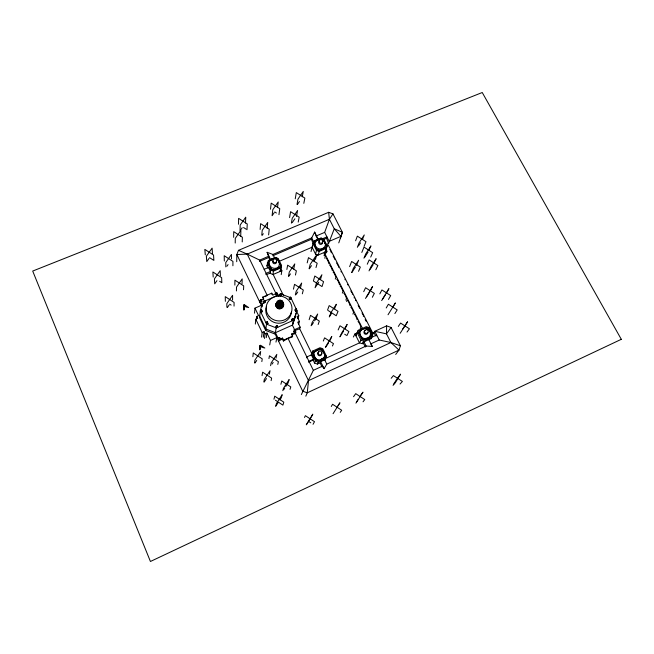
<?xml version="1.0" encoding="UTF-8"?>
<svg xmlns="http://www.w3.org/2000/svg" width="654" height="654" viewBox="0 0 654 654"><rect width="100%" height="100%" fill="white"/><g stroke="black" fill="none" stroke-linecap="round" stroke-linejoin="round"><path stroke-width="0.98" d="M231.451 258.902L231.451 254.447L225.761 262.54L225.843 266.897M232.571 300.014L232.587 295.297L226.824 303.636L226.889 307.306M232.906 265.753L232.93 261.387L224.208 255.714L224.33 261.044M233.674 237.337L233.715 231.639L242.372 237.255L242.225 241.923M234.05 306.097L234.091 302.418L225.254 296.63L225.36 301.331M235.219 243.035L235.276 238.375L240.893 230.412L240.729 236.119M234.86 285.111L234.925 280.165L243.705 285.888L243.533 289.771M305.827 396.161L307.257 392.817L398.981 350.103L400.411 345.762L391.059 327.466L386.612 325.872L386.489 333.859L390.912 342.524L398.981 350.103L395.678 354.452M236.715 261.698L236.838 254.504L238.489 250.343L328.643 212.305L332.96 213.858L342.385 232.284L340.53 237.95M236.437 290.948L236.503 287.081L242.193 278.866L242.013 283.82M238.497 224.248L238.62 218.354L247.245 223.938L246.983 229.734M240.034 230.821L240.181 225.033L245.757 217.153L245.52 223.055M280.345 300.268L279.544 307.494C275.277 307.184 276.209 299.72 280.313 300.178C284.596 300.488 283.656 307.944 279.544 307.494M244.13 309.653L244.269 304.789L243.672 309.857M290.605 297.129L291.234 298.968L289.869 299.565L289.215 298.24L290.605 297.129L296.336 309.367L294.962 309.971L295.616 311.304L296.99 310.699L296.376 308.909L294.962 309.971M244.007 309.971L244.081 304.723L243.803 309.538M301.339 394.55L313.34 370.327L295.428 333.532L295.804 332.134L292.387 325.128L293.613 320.198L292.984 318.433L291.578 319.471L292.24 320.812L292.452 318.678M260.128 229.44L260.619 223.643L269.244 229.219L268.614 234.925M254.529 313.176L254.978 308.132L261.33 305.344M261.788 235.064L262.221 230.322L267.715 222.434L267.11 228.246M296.336 309.367L296.376 308.909M255.338 324.065L255.804 319.217L257.701 318.375L256.769 316.43L258.583 315.629L254.978 308.132M256.474 319.373L256.769 316.43M295.199 330.45L293.809 331.423L294.455 332.747L294.668 330.687L295.199 330.45L295.804 332.134L291.635 334.006L291.414 334.873L295.428 333.532M252.877 356.724L253.262 352.947L262.238 358.85L261.837 361.605M282.389 338.952L278.555 341.11L278.833 339.753L282.585 338.069L282.389 338.952L283.395 341.028L288.046 338.412L308.508 380.653L307.257 392.817L302.679 391.174L275.179 334.096L276.478 325.79L277.018 325.553L277.705 327.286L277.018 325.553M259.998 349.31L260.415 345.32L259.524 349.686M259.875 302.328L260.039 300.758L262.589 306.039M270.519 209.223L271.181 203.124L279.757 208.651L278.956 214.659M279.462 294.611L280.108 295.943L281.482 295.338L280.811 293.491L279.462 294.611L263.603 301.551L264.249 302.884L265.63 302.279L264.895 300.456C260.783 304.592 260.202 311.909 259.515 317.574L265.704 330.466L275.179 334.096M254.602 362.896L254.913 360.15L260.66 351.525L260.153 355.326M275.579 293.965L276.209 295.265L277.558 294.676L276.887 292.869L272.775 295.191L271.786 293.156L262.785 297.088L263.652 300.145M272.097 215.714L272.783 209.721L278.22 201.955L277.549 207.187M259.859 349.808L260.227 345.255L259.663 349.195M267.96 268.042L266.93 265.933L268.254 260.529L275.391 257.48L278.13 258.461L281.572 265.467L280.026 271.524L281.572 265.467M265.982 274.606L266.129 273.347L270.421 271.492L268.459 267.461L264.159 269.309M269.873 260.325L267.11 252.305L272.931 254.447L311.737 237.884L314.631 232.08L318.58 239.904M268.107 263.096L268.941 260.603L275.498 257.799L277.631 258.559L280.721 265.491L279.961 267.502L273.405 270.323L271.271 269.554L268.107 263.096L268.941 260.603M263.39 303.317L263.603 301.551M271.042 259.483L270.118 260.431A5.265 4.987 9 0 0 273.985 268.328C283.754 269.023 278.596 253.711 271.042 259.483L270.609 260.349L274.116 258.412M261.575 337.129L262.172 332.518L255.804 319.217M280.999 268.957L281.866 270.731L272.963 274.549L270.274 273.372L270.421 271.492M270.274 273.372L270.691 270.151L267.257 263.112M272.138 259.286L272.203 258.804M271.271 269.554L268.173 262.614M263.309 337.219L264.069 331.676L262.172 332.518M273.405 270.323L280.035 267.028L280.803 265.017M272.963 274.549L273.437 271.14L280.591 268.058M275.432 258.281L275.498 257.799M264.478 338.461L265.123 333.875L264.069 331.676M265.704 330.466L266.718 322.054L267.257 321.817L267.985 323.567L266.595 324.188L260.251 310.977L261.535 309.906L262.287 311.705L260.897 312.318L260.995 310.143M271.639 294.161L271.786 293.156M266.26 337.66L266.946 333.066L265.123 333.875M278.375 260.684L278.449 260.202M279.111 261.796L279.184 261.314M262.074 375.641L262.622 372.183L271.639 378.126L271.116 380.644M279.961 267.502L280.035 267.028M289.591 217.618L290.572 211.667L299.164 217.193L298.224 222.082M275.914 305.827L275.972 304.208L275.914 305.827C277.697 312.914 287.735 305.802 281.98 301.568M277.321 301.715L276.078 303.93L277.321 301.715L279.119 300.93M281.212 274.639L281.866 270.731M276.536 303.08L276.65 302.418M269.734 344.92L270.494 340.456L266.946 333.066M276.217 306.742L276.021 305.173M276.691 305.59L276.994 302.835A3.335 0.916 4.9 0 1 278.089 302.369L278.391 302.328A3.335 0.916 4.9 0 1 280.231 302.312A3.303 0.858 -10.6 0 1 281.931 302.213L282.209 302.238A3.303 0.858 -10.6 0 1 283.076 302.63L282.675 305.598M295.248 198.816L296.311 192.587L304.854 198.072L303.816 203.337M263.864 381.969L264.298 379.459L270.037 370.728L269.366 374.211M276.756 307.56L276.323 306.088M277.026 305.786L277.034 303.603A3.335 0.867 -10.6 0 1 278.113 302.892L278.416 302.777A3.335 0.867 -10.6 0 1 280.231 302.303A3.303 0.744 -25.9 0 1 281.792 301.78L282.046 301.731A3.335 0.752 -25.9 0 1 282.839 301.903M291.382 223.153L292.224 218.273L297.586 210.482L296.491 216.449M278.056 301.829L278.163 301.208M277.459 306.44L277.705 305.001A3.335 0.589 -40.9 0 1 278.571 303.832L278.808 303.587A3.335 0.589 -40.9 0 1 280.223 302.295A3.335 0.589 -40.9 0 1 281.539 301.404L281.751 301.29A3.335 0.589 -40.9 0 1 282.405 301.241L282.136 302.696M277.492 308.214L276.863 306.914M268.949 358.605L269.44 355.809L278.408 361.703L277.795 364.417M278.048 306.963L278.972 304.192L281.817 300.717M278.383 308.672L278.498 308.026L277.607 307.568M297.022 204.375L297.962 199.118L303.276 191.434L302.262 196.789M278.759 307.323L281.097 300.358M279.356 308.884L279.479 308.238L282.275 307.413L283.403 305.859L283.28 306.513M286.853 269.464L287.646 265.172L296.368 270.83L295.461 275.04M280.337 307.47L280.533 304.535L279.511 300.202M280.362 308.851L280.476 308.206M281.106 307.249L281.375 305.819A3.295 0.523 66.2 0 0 281.048 304.388L280.934 304.061A3.295 0.523 66.2 0 0 280.206 302.312A3.295 0.703 51.2 0 0 279.021 301.167L278.817 301.02A3.335 0.711 51.2 0 0 278.073 300.84M281.31 308.574L281.433 307.928M281.776 306.84L283.125 303.407A3.303 0.907 4.9 0 0 282.234 302.753L281.956 302.663A3.303 0.907 4.9 0 0 280.206 302.312A3.303 0.899 20.5 0 0 278.49 301.886L278.203 301.862A3.335 0.907 20.5 0 0 277.165 302.083M270.601 365.709L271.124 363.003L276.805 354.386L276.021 358.13M282.315 306.276L282.585 304.846A3.295 0.826 36 0 0 281.874 303.726L281.645 303.497A3.295 0.826 36 0 0 280.206 302.312A3.335 0.834 36 0 0 278.71 301.494L278.449 301.396A3.335 0.834 36 0 0 277.533 301.404L277.288 302.851L277.819 302.295M282.152 308.067L282.275 307.413M283.264 303.039L283.133 303.693L282.593 302.884M288.496 276.192L289.305 271.99L294.774 263.905L293.711 269.064M275.988 342.107L276.871 337.603L270.494 340.456M282.822 307.355L282.945 306.71M283.566 303.955L283.493 305.573L283.615 304.919M260.488 302.14L260.586 299.982L261.109 299.753L261.845 301.543L260.488 302.14L259.859 300.832L260.586 299.982M264.249 302.884L264.355 300.685M293.458 289.174L294.529 284.327L303.301 290.024L302.328 293.826M283.395 341.028L283.591 340.154L282.585 338.069M275.865 304.862L276.192 303.268M276.748 304.282L276.92 303.53M295.338 295.003L296.213 291.218L301.682 283.027L300.497 287.891M276.209 295.265L276.364 293.098M313.528 244.31L311.402 239.274L311.737 237.884L314.01 242.397L314.411 240.786L320.951 237.991L323.648 238.963L327.139 245.855L325.128 252.052L327.139 245.855M307.192 262.883L308.484 257.635L317.19 263.26L315.988 267.56M280.108 295.943L280.28 293.728M273.969 399.234L274.721 396.169L283.811 402.169L282.896 405.128L278.424 402.177L276.111 405.766M311.018 251.569L313.029 243.517L314.411 240.786M326.444 245.373L325.578 247.85L319.168 250.605L317.067 249.853L313.887 243.533L315.13 240.844L321.139 238.277L323.239 239.029L326.297 245.879L324.131 241.015A5.199 4.88 16 0 0 320.591 239.233L317.967 239.626L315.939 241.22A5.199 4.88 16 0 0 319.855 248.994L322.487 248.594L324.507 246.991A5.199 4.88 16 0 0 325.3 243.337L324.874 242.111M313.887 243.533L315.13 240.844M309.08 268.696L310.184 264.404L315.555 256.376L314.149 261.641M291.635 334.006L292.64 336.082L292.42 336.941L288.046 338.412M298.003 318.678L298.78 315.743L296.556 311.198M280.885 384.299L281.768 380.996L290.793 386.931L290.016 389.334M313.029 243.517L316.503 250.433L315.539 254.063L318.22 255.027L319.217 251.406L326.207 248.397M317.067 249.853L314.018 243.026M279.528 337.48L280.198 339.14L279.528 337.48L278.996 337.717L278.833 339.753L275.44 332.698L265.9 329.052L259.679 316.086M289.869 299.565L290.074 297.366M275.645 406.477L276.438 403.543L282.176 394.673L281.285 397.755L279.855 399.97M315.498 259.205L316.413 255.812L312.105 247.22L312.816 245.765M321 238.784L321.139 238.277M298.665 324.327L299.45 321.449L297.039 316.52L298.78 315.743M319.168 250.605L325.717 247.351L325.578 247.85M323.092 239.536L323.239 239.029M324.744 360.354L326.395 356.07L322.79 348.737L319.994 347.732L312.776 351.018L311.819 353.593L299.696 328.782L300.153 327.163L297.733 322.218L299.45 321.449M324.572 241.661L324.425 242.168L323.542 240.419M282.798 390.667L283.476 388.28L289.15 379.533L288.144 382.852L285.79 386.489M324.899 243.116L325.046 242.609M325.839 244.67L328.594 243.484L326.542 238.252L326.943 236.862L321.425 239.225M295.616 311.304L295.837 309.146M324.057 255.698L324.719 253.45L326.51 252.673L326.935 251.267L326.052 249.534M328.594 243.484L334.268 228.777L329.42 219.278L328.643 212.305M324.776 258.199L325.259 256.581A3.605 0.801 66.6 0 0 324.588 254.422L324.335 253.817A3.605 0.801 66.6 0 0 324.057 253.253M320.386 279.716L321.915 274.729L316.52 282.871L315.081 287.735L318.776 282.16M309.146 319.7L310.495 315.342L319.34 321.106L318.146 324.515M311.116 325.741L312.22 322.348L317.68 313.994L316.209 318.367L314.582 320.861M338.772 242.887L342.385 232.284L334.268 228.777L340.914 236.347L329.224 241.367L324.662 232.374L329.42 219.278L332.96 213.858M370.72 336.606L370.941 336.238L368.921 337.431L370.72 336.606L371.521 334.521L368.349 328.243L366.583 327.613L364.572 328.815M313.34 370.327L322.479 366.126L324.098 368.684L326.779 364.139L366.109 346.023L372.306 346.432L368.774 339.434L368.513 339.867L371.063 338.698L371.497 337.407L376.696 335.028M371.063 338.698L372.674 334.848L369.028 327.638L366.265 326.648L358.286 330.286L355.899 335.715L358.286 330.286M368.521 337.873L368.733 337.505L364.932 338.674A5.314 5.101 30 0 1 360.836 330.548L362.872 328.848L365.537 328.406A5.314 5.101 30 0 1 369.633 336.516L367.385 338.592L363.673 339.843L361.899 339.205L358.744 332.911L359.528 330.826L361.335 330L359.332 331.202L359.528 330.826M324.695 360.28L326.395 356.07M306.497 357.861L306.824 356.937L311.386 354.852L311.794 353.749L315.392 361.114L318.204 362.12L325.43 358.801M321.932 358.989L324.384 357.869L325.144 355.776L322.005 349.391L320.215 348.754L313.822 351.958L317.215 350.405M324.384 357.869L325.144 355.776M266.595 324.18L276.323 327.899L293.613 320.198L296.99 310.699L292.363 325.635M295.698 315.8L292.387 325.128L275.44 332.698M335.281 279.054L335.821 277.533A3.63 0.809 66.3 0 0 334.627 274.214A3.63 0.809 66.3 0 0 333.041 272.015M311.214 355.294L312.776 351.018M323.632 357.934L322.618 359.226L320.125 360.362L318.114 360.738L316.323 360.101L313.201 353.7L313.953 351.607M327.531 310.119L329.191 305.614L338.036 311.353L336.221 315.768L331.872 312.947L329.788 316.168M313.201 353.7L313.928 354.574L314.304 357.395L316.095 359.005M355.613 240.762L357.354 236.143L365.978 241.686L364.114 246.223M266.93 265.933L267.919 263.366M313.863 356.078C312.383 349.31 323.297 347.078 324.507 353.953C325.994 360.656 314.991 362.39 313.994 355.735M315.907 350.716L316.92 350.078M329.264 316.977L330.957 312.579L336.344 304.282L334.562 308.802M313.511 359.201L308.941 361.294L308.606 362.202L313.152 360.117L313.511 359.201L311.386 354.852M349.628 266.644L351.639 261.477L360.346 267.094L358.547 271.32M357.354 247.318L359.12 242.789L364.27 234.933L362.439 239.56M318.073 349.726L320.215 348.754M342.336 293.074L342.917 291.619A3.638 0.818 66.1 0 0 341.731 288.308A3.638 0.818 66.1 0 0 340.121 286.068M323.321 341.036L324.597 337.848L333.483 343.652L332.436 345.982M326.779 364.139L324.736 359.978L320.607 361.556L320.051 362.856L317.386 364.082L314.599 363.084L315.392 361.114M316.323 360.101L315.228 357.231M351.713 272.456L353.413 268.238L358.637 260.227L356.512 265.41M322.005 349.391L322.684 351.419L324.065 352.645M361.809 252.469L364.008 247.106L372.657 252.665L370.704 257.063M318.114 360.738L318.817 360.419M317.386 364.082L318.204 362.12M325.381 347.233L331.791 336.467L330.074 340.464M345.868 300.088L346.465 298.665A3.646 0.818 66 0 0 345.279 295.355A3.646 0.818 66 0 0 343.661 293.09M363.935 258.175L365.79 253.785L370.941 245.871L369.011 250.359M346.579 301.494L347.184 300.08A3.654 0.818 65.9 0 1 348.811 302.361A3.654 0.818 65.9 0 1 349.996 305.68M324.507 353.953L324.997 356.119M338.143 329.943L339.998 325.766L348.884 331.545L346.882 335.625M367.262 264.232L369.175 259.924L377.857 265.508L375.821 269.75M322.479 366.126L322.087 367.008L320.051 362.856M369.036 270.879L370.973 266.652L376.124 258.673L374.113 262.998M345.189 328.594L347.16 324.4L341.789 332.796L339.9 336.867L343.579 331.112M352.907 314.067L353.544 312.718A3.654 0.826 65.8 0 0 352.367 309.407A3.654 0.826 65.8 0 0 350.716 307.102M363.706 291.692L365.586 287.727L374.35 293.393L372.347 297.276M304.511 417.481L305.377 415.666L314.5 421.691L313.045 424.307M365.488 298.453L372.608 286.427L370.63 290.409M306.26 424.822L312.8 414.146L311.369 416.892M353.364 337.023L354.991 333.9L356.814 333.066M360.166 328.48L360.844 327.204A3.671 0.826 65.5 0 0 359.667 323.902A3.671 0.826 65.5 0 0 358 321.547M358.744 332.911L358.94 332.534L362.112 338.837L363.886 339.475L365.692 338.649L365.48 339.009M379.835 293.867L381.936 289.943L390.691 295.592L388.468 299.442M361.131 330.384L361.736 329.567M361.531 329.943L362.872 328.848M381.642 300.611L388.917 288.651L386.718 292.583M357.362 332.96L361 340.203L359.496 342.876L325.283 358.58M354.991 333.9L359.496 342.876L362.332 343.693L363.771 341.2L371.766 337.529M362.332 343.693L364.049 341.919L368.774 339.434M386.203 307.977L388.402 304.241L397.191 309.914L394.869 313.577M371.75 336.393L372.674 334.848M372.167 333.63L373.851 332.861L374.799 331.284L386.612 325.872M331.267 406.461L332.592 404.278L341.682 410.254L340.235 412.355M393.512 384.323L395.041 381.813M395.564 380.955L400.55 374.153L395.318 382.762L393.062 385.353M388.026 314.77L395.4 302.916L393.103 306.669M356.43 402.177L358 399.627M402.586 329.24L407.597 321.735L400.166 333.287M306.734 424.242L310.903 417.636M382.713 299.009L385.255 294.995M366.624 296.851L369.714 292.019M325.782 347.143L328.447 342.998M370.148 269.399L373.205 264.657M338.036 405.709L339.933 402.782L333.058 413.72M364.556 257.512L368.112 252.043M283.673 389.768L284.768 388.067M351.877 272.522L353.397 270.184M353.904 269.407L355.465 267.004M311.901 324.964L313.495 322.528M264.281 381.952L266.505 378.56M358.506 245.937L360.534 242.838M272.089 364.098L273.184 362.422M255.06 362.978L256.728 360.46M309.383 268.769L311.468 265.647M296.18 294.365L297.774 291.978M288.864 276.25L290.45 273.887M398.302 326.428L400.591 323.076L409.42 328.798L407.017 332.068M292.248 222.613L294.889 218.779M297.382 204.506L299.442 201.514M227.461 307.413L229.137 304.985M272.628 214.962L274.206 212.697M262.238 235.244L263.309 233.715M226.963 266.194L228.066 264.617M216.948 280.664L214.708 283.852L214.422 278.874L220.194 270.666L220.382 275.767M353.561 396.716L355.719 393.643L364.76 399.569L363.027 401.801M240.574 230.053L242.201 227.756M209.018 258.428L206.778 261.575L206.353 256.229L212.117 248.136L212.444 253.597M391.059 327.466L386.489 333.859L374.799 331.284L379.214 339.99L390.912 342.524L400.411 345.762M360.697 395.261L362.978 392.171L355.923 403.142M391.182 378.274L393.414 375.592L402.39 381.446L400.044 384.045M266.718 322.054L265.949 322.831L267.257 321.817M276.478 325.79L275.669 326.559L276.323 327.907M278.195 338.42L278.996 337.717M293.809 331.423L294.668 330.687M264.96 296.785L267.249 295.469L247.22 254.12L238.489 250.343M308.508 380.653L390.912 342.524M370.581 343.963L379.214 339.99M321.294 359.005L324.531 357.525M293.728 330.041L300.153 327.163M279.25 338.232L279.781 337.995M294.921 331.202L295.445 330.965M283.591 340.154L292.64 336.082M291.578 319.471L292.959 318.858M276.732 326.313L277.271 326.076M292.706 319.193L293.237 318.956L292.984 318.433M266.971 322.577L267.511 322.34M296.09 309.661L296.63 309.424M260.251 310.977L261.641 310.364L261.535 309.906M289.215 298.24L290.589 297.635L280.836 294.014L280.811 293.491M261.24 310.666L261.78 310.429L262.287 311.705M290.327 297.881L290.858 297.644M259.859 300.832L263.775 299.123L262.785 297.088M276.609 293.597L277.132 293.368M280.525 294.243L281.065 294.006M326.338 245.708L328.169 244.923L373.213 333.924M316.413 255.812L326.935 251.267M323.795 239.429L326.542 238.252M278.53 261.625L312.105 247.22M268.688 256.254L259.679 260.104L247.22 254.12L236.838 254.504L262.058 306.865M314.631 232.08L316.152 236.004L324.662 232.374M268.532 257.586L259.556 261.412L259.679 260.104L276.225 294.079M272.751 255.779L311.402 239.274M314.999 241.351L318.424 239.887M247.22 254.12L329.42 219.278M294.349 330.752L299.696 328.782M266.824 274.328L270.2 273.225M362.668 329.232L363.959 328.831M278.498 308.026L279.479 308.238M317.198 249.354L319.307 250.114M316.503 250.433L319.217 251.406M271.336 269.088L273.47 269.857M270.691 270.151L273.437 271.14M361 340.203L363.771 341.2M316.462 359.757L318.253 360.403M274.737 211.937L276.421 213.024M243.59 227.543L246.133 229.186M316.266 282.855L313.389 280.991L314.803 276.013L323.567 281.694L322.013 286.575L317.697 283.779M328.259 310.593L331.153 312.473M344.699 334.21L346.154 335.159M209.574 257.635L213.147 259.973M219.662 281.277L221.101 282.217M229.701 304.175L231.148 305.124M308.557 421.348L310.797 422.827M275.448 400.215L276.936 401.196M373.851 332.861L376.075 336.033M371.153 344.789L372.306 346.432M363.264 343.268L365.537 346.988L366.109 346.023L364.049 341.919M316.152 236.004L317.967 239.609M324.719 253.45L362.766 328.921M277.558 259.049L280.721 265.491M272.931 254.447L274.729 258.109M267.11 252.305L271.009 260.267M320.607 361.556L324.098 368.684M273.176 274.484L283.296 295.191M280.836 294.014L281.482 295.338M313.152 360.117L314.599 363.084M278.326 296.254L276.887 292.869M261.845 301.543L261.109 299.753M267.339 322.218L267.985 323.567M293.237 318.956L293.613 320.198M264.895 300.456L264.984 300.946M205.291 254.847L204.841 249.395L213.564 255.076L213.866 260.439M213.196 277.051L212.877 271.958L221.657 277.688L221.82 282.683M291.414 312.023A12.835 12.344 9.2 0 1 275.906 322.921A12.835 12.344 9.2 0 1 266.595 306.505M361.49 328.488A3.679 0.834 65.4 0 1 361.989 328.962M326.093 258.224A3.613 0.801 66.5 0 1 327.654 260.382A3.613 0.801 66.5 0 1 328.848 263.709M329.518 265.034A3.622 0.801 66.4 0 1 331.096 267.208A3.622 0.801 66.4 0 1 332.289 270.535M336.671 279.225A3.63 0.809 66.2 0 1 338.273 281.441A3.63 0.809 66.2 0 1 339.459 284.768M354.28 314.173A3.662 0.826 65.7 0 1 355.94 316.503A3.662 0.826 65.7 0 1 357.125 319.814M367.801 332.575A1.954 1.872 30 0 1 365.929 334.292A1.954 1.872 30 0 1 363.951 332.551A1.954 1.872 30 0 1 365.48 330.532M321.449 352.988A1.97 1.921 22.6 0 1 320.542 355.547A1.97 1.921 22.6 0 1 317.909 354.607A1.97 1.921 22.6 0 1 318.825 352.048M322.348 241.841A1.905 1.79 16 0 1 321.613 244.155A1.905 1.79 16 0 1 319.103 243.582A1.905 1.79 16 0 1 319.397 241.179M320.591 239.65A1.913 1.799 16 0 1 322.798 241.931A1.913 1.799 16 0 1 319.749 242.789A1.913 1.799 16 0 1 320.117 239.781M276.38 261.15A1.929 1.831 9.1 0 1 275.743 263.415A1.929 1.831 9.1 0 1 273.274 263.178A1.929 1.831 9.1 0 1 273.053 260.823M280.231 302.295A3.335 0.752 -25.9 0 0 278.555 303.203L278.277 303.391A3.335 0.752 -25.9 0 0 277.271 304.347L279.021 305.892L282.046 305.41A3.295 0.703 51.2 0 0 281.506 304.11L281.326 303.824A3.295 0.703 51.2 0 0 280.206 302.312A3.303 0.899 20.5 0 1 281.858 303.096L282.119 303.268A3.335 0.907 20.5 0 1 282.953 304.159M278.751 300.431A3.335 0.531 66.2 0 1 279.274 300.742L279.413 300.93A3.335 0.531 66.2 0 1 280.214 302.328M365.185 319.479A3.671 0.85 65.5 0 1 365.48 319.929M365.782 320.435A3.671 0.85 65.5 0 1 366.363 321.572M362.054 313.053A3.662 0.85 65.6 0 1 362.349 313.609M362.627 314.19A3.662 0.85 65.6 0 1 362.88 314.787M363.289 315.931A3.662 0.85 65.6 0 1 363.428 316.454M358.171 305.475A3.654 0.85 65.8 0 1 358.474 305.982M358.768 306.53A3.654 0.85 65.8 0 1 359.046 307.11M359.299 307.707A3.654 0.85 65.8 0 1 359.52 308.287M354.043 297.668A3.646 0.842 65.9 0 1 354.329 298.02M355.49 300.08A3.646 0.842 65.9 0 1 355.743 300.668M350.797 291.038A3.638 0.842 66 0 1 351.084 291.471M351.378 291.962A3.638 0.842 66 0 1 351.672 292.51M352.204 293.679A3.638 0.842 66 0 1 352.424 294.267M347.527 284.441A3.63 0.842 66.1 0 1 347.822 284.931M344.928 279.201A3.63 0.834 66.2 0 1 345.181 279.798M340.996 271.418A3.622 0.834 66.3 0 1 341.274 271.99M336.606 262.998A3.613 0.826 66.4 0 1 336.892 263.407M337.178 263.897A3.613 0.826 66.4 0 1 337.464 264.429M337.734 265.001A3.613 0.826 66.4 0 1 337.987 265.589M338.404 266.742A3.613 0.826 66.4 0 1 338.551 267.273M333.164 256.188A3.613 0.826 66.6 0 1 333.442 256.597M333.728 257.079A3.613 0.826 66.6 0 1 334.284 258.183M334.537 258.771A3.613 0.826 66.6 0 1 334.766 259.36M329.845 249.501A3.605 0.826 66.7 0 1 330.131 249.975M330.687 251.071A3.605 0.826 66.7 0 1 330.94 251.659M331.169 252.248A3.605 0.826 66.7 0 1 331.357 252.82M244.187 305.377L244.056 305.835L245.021 305.671L245.863 306.947L248.683 307.552L245.242 305.238L244.138 304.911L244.187 305.377M260.317 345.876L261.96 347.315L264.845 348.034L261.387 345.737L260.284 345.435L260.317 345.876M621.3 339.312L150.428 561.484L32.7 271.058L482.243 92.516L621.3 339.312M269.227 316.462A12.949 12.442 9.4 0 0 291.259 312.816A12.949 12.442 9.4 0 0 276.732 296.221A12.949 12.442 9.4 0 0 269.227 316.462M364.621 332.338A1.962 1.88 29.9 0 0 367.973 332.641A1.962 1.88 29.9 0 0 366.461 329.657A1.962 1.88 29.9 0 0 364.621 332.338M318.228 353.83A1.978 1.929 22.6 0 0 321.637 354.133A1.978 1.929 22.6 0 0 320.141 351.092A1.978 1.929 22.6 0 0 318.228 353.83M273.307 261.968A1.937 1.839 9.1 0 0 276.609 261.461A1.937 1.839 9.1 0 0 274.443 258.992A1.937 1.839 9.1 0 0 273.307 261.968"/></g></svg>
